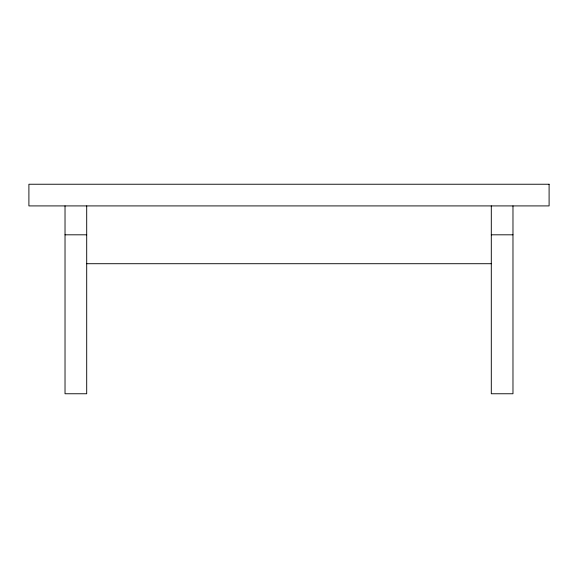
<?xml version="1.0" encoding="UTF-8"?>
<svg xmlns="http://www.w3.org/2000/svg" width="578" height="578" viewBox="0 0 578 578"><rect width="100%" height="100%" fill="white"/><g stroke="black" fill="none" stroke-linecap="round" stroke-linejoin="round"><path stroke-width="0.87" d="M65.025 234.812L86.7 234.812M491.3 234.812L512.975 234.812M86.7 263.713L491.3 263.713M512.975 205.913L512.975 393.762L491.3 393.762L491.3 205.913M86.7 205.913L86.7 393.762L65.025 393.762L65.025 205.913M549.1 184.238L28.9 184.238L28.9 205.913L549.1 205.913L549.1 184.238"/></g></svg>
